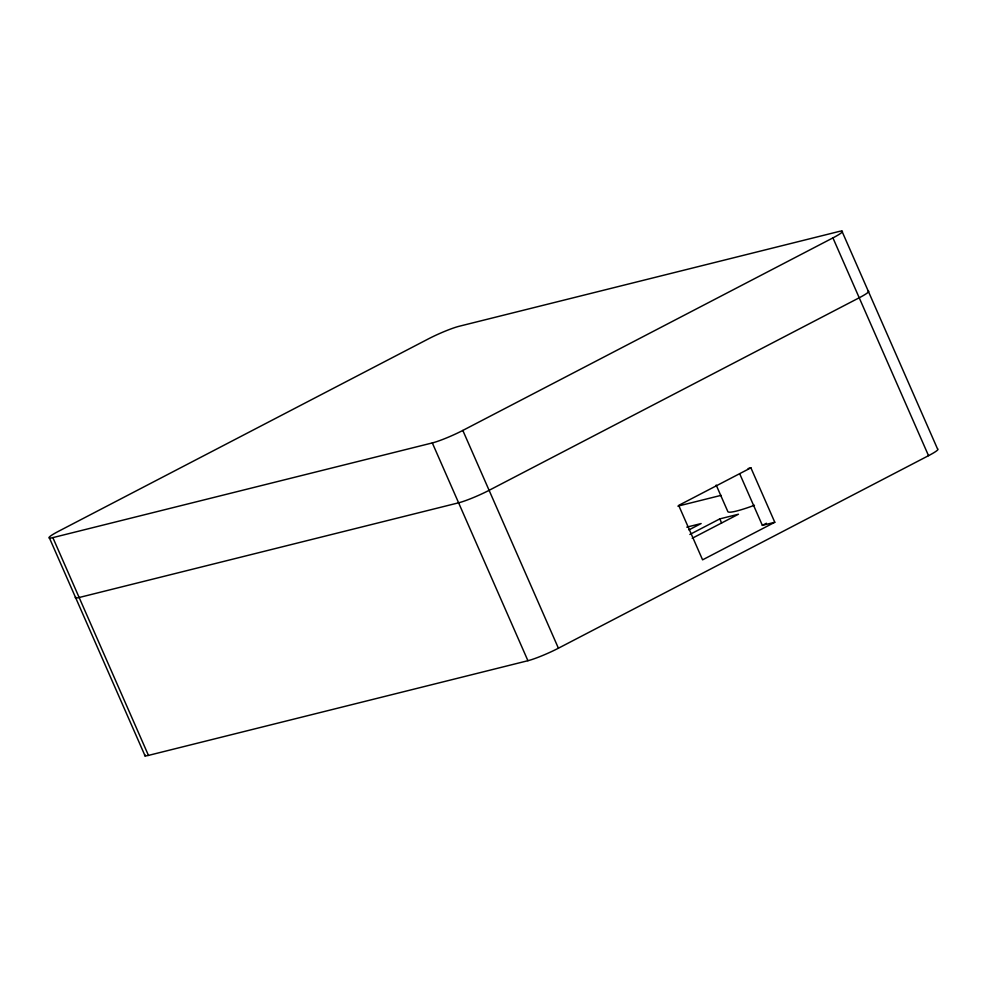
<?xml version="1.0" encoding="UTF-8"?>
<svg xmlns="http://www.w3.org/2000/svg" width="987" height="987" viewBox="0 0 987 987"><rect width="100%" height="100%" fill="white"/><g stroke="black" fill="none" stroke-linecap="round" stroke-linejoin="round"><path stroke-width="1.48" d="M52.854 537.619L432.318 442.929A23.922 2.542 -23.7 0 0 462.817 430.431L832.929 237.892A23.922 2.542 -23.7 0 0 838.543 231.6L459.078 326.29A23.922 2.542 -23.7 0 0 428.592 338.788L58.467 531.327A23.922 2.542 -23.7 0 0 52.854 537.619L148.457 755.4L527.922 660.71A23.922 2.542 -23.7 0 0 558.408 648.212L928.533 455.673A23.922 2.542 -23.7 0 0 937.527 448.912L841.923 231.131M750.897 467.826L678.686 505.393L702.584 559.839L774.795 522.271L750.897 467.826L748.134 468.517M688.889 529.908L701.14 523.542L686.779 527.132M689.876 534.46L719.794 518.891L738.461 514.227L692.208 538.285M739.682 473.723L762.359 525.368L766.418 523.258M677.859 506.134L721.078 495.363M762.359 525.368L774.795 522.271M832.929 237.892L928.533 455.673M716.192 485.073L727.9 511.735A53.816 5.725 -23.7 0 0 754.45 505.27M719.794 518.891L721.596 522.974M462.817 430.431L558.408 648.212M432.318 442.929L527.922 660.71M49.473 538.088L145.077 755.869M75.641 596.95A23.922 2.542 -23.7 0 0 79.145 597.505L458.61 502.815A23.922 2.542 -23.7 0 0 489.108 490.317L859.221 297.778A23.922 2.542 -23.7 0 0 868.215 291.017M148.457 755.4A23.922 2.542 -23.7 0 1 144.953 754.845"/></g></svg>
